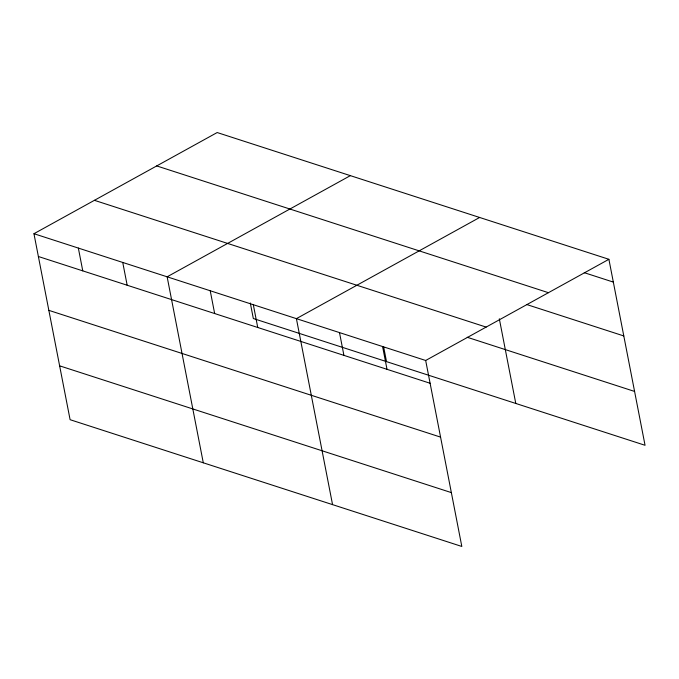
<?xml version="1.0" encoding="UTF-8"?>
<svg xmlns="http://www.w3.org/2000/svg" width="679" height="679" viewBox="0 0 679 679"><rect width="100%" height="100%" fill="white"/><g stroke="black" fill="none" stroke-linecap="round" stroke-linejoin="round"><path stroke-width="1.02" d="M33.95 233.712L425.674 360.481L461.822 546.459L70.098 419.698L33.95 233.712L217.178 132.541L608.902 259.302L645.05 445.288L253.326 318.519L250.305 302.987M350.364 175.64L167.136 276.811L203.284 462.798M479.629 217.475L296.4 318.646L332.557 504.633M425.674 360.481L608.902 259.302M584.271 272.686L613.324 282.091M156.713 165.922L548.437 292.691M526.59 304.489L623.797 335.944M94.415 200.322L486.139 327.091M467.237 337.276L634.585 391.435M38.38 256.501L430.104 383.262M48.846 310.354L440.569 437.115M59.633 365.837L451.357 492.606M499.32 318.774L515.785 403.453M383.694 347.122L386.512 361.627M382.583 346.536L387.013 369.317M339.492 332.591L343.922 355.372M253.318 304.701L257.74 327.482M210.227 290.756L214.657 313.545M122.738 262.442L127.168 285.231M78.348 248.081L82.77 270.862"/></g></svg>
